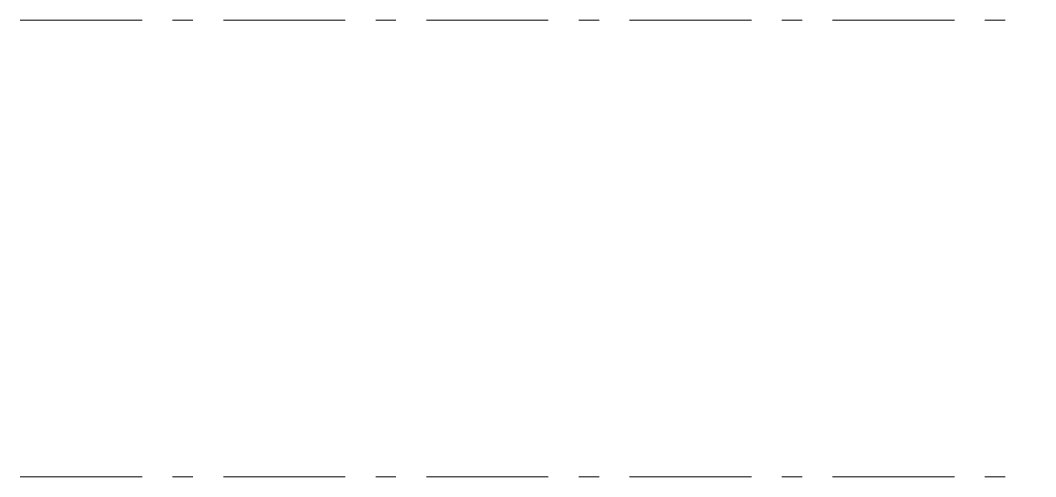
# Model space of a CAD drawing. Header units: centimetres. Extents: x 10 to 15, y 15.25 to 17.5.
import ezdxf

# ---------------------------------------------------------------- set-up
doc = ezdxf.new("R2010")
doc.units = ezdxf.units.CM
doc.linetypes.add('ACAD_ISO10W100', pattern=[18, 12, -3, 0, -3])
doc.layers.add('linii de ajutor', color=131, linetype='ACAD_ISO10W100', lineweight=20)

msp = doc.modelspace()

# ---------------------------------------------------------------- linework, layer by layer
at = {"layer": 'linii de ajutor', "ltscale": 0.05}
for p, q in [((10, 17.5), (15, 17.5)), ((10, 15.25), (15, 15.25))]:
    msp.add_line(p, q, dxfattribs=at)

doc.saveas('drawing.dxf')
